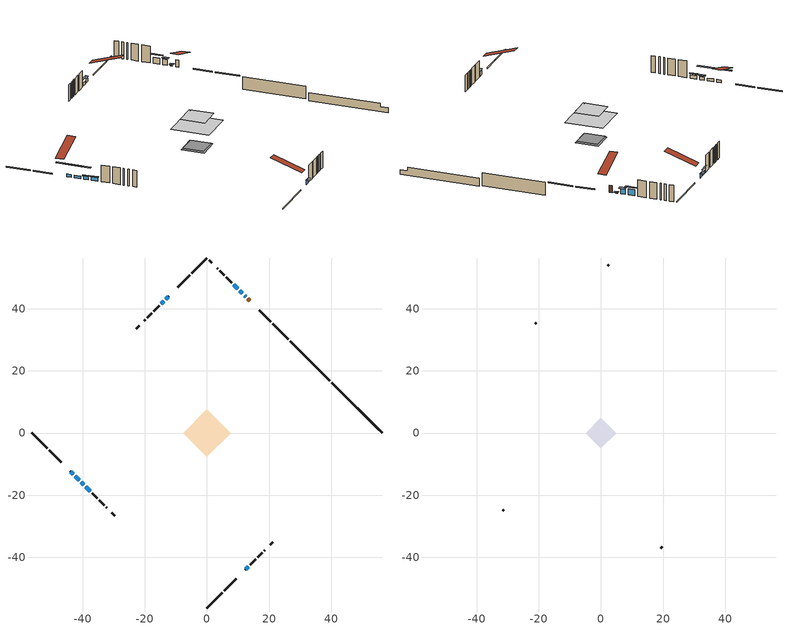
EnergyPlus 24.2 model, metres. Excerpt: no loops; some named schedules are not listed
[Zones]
conditioned space
 floor adiabatic (AdiabaticFloorConstruction): -7.7,0 0,7.7 7.7,0 0,-7.7 z4.45
 floor foundation (Slab1 construction): -4.71,0 0,4.71 4.71,0 0,-4.71 z-2.02
 floor foundation (Slab1 construction 1): -4.19,0 0,4.19 4.19,0 0,-4.19 z-1.69
 wall outside (RimJoist1 construction): 0,-56.36 4.91,-51.44 / -56.36,0 -51.44,-4.91 / 0,56.36 -4.91,51.44 / 26.16,30.19 21.25,35.11 z2.01:2.31
 wall outside (RimJoist2 construction): 5.57,-50.79 9.41,-46.95 / -50.79,-5.57 -46.95,-9.41 / -5.57,50.79 -9.41,46.95 / 20.59,35.77 16.76,39.6 z2.01:2.31
 wall outside (AdiabaticWallConstruction 1): 13.76,42.59 13.16,43.2 z2.01:4.04
 wall outside (AdiabaticWallConstruction): 12.5,43.86 12.08,44.27 z2.01:2.19; -43.96,-12.4 -43.1,-13.26 / -42.44,-13.92 -41.16,-15.19 z2.01:2.77; 11.43,44.93 10.57,45.79 z2.01:3.71; 9.91,46.45 8.62,47.74 z2.01:3.82; 12.4,-43.96 13.26,-43.1 z2.01:3.23; -12.4,43.96 -13.26,43.1 / -38.97,-17.39 -37.68,-18.68 z2.01:3.03; -40.51,-15.85 -39.63,-16.73 / -13.92,42.44 -14.78,41.58 z2.01:2.93
 wall outside (Wall1 construction): 13.92,-42.44 15.64,-40.71 / -37.02,-19.34 -35.3,-21.06 / -15.44,40.92 -17.16,39.2 / 7.96,48.4 6.24,50.12 z2.01:6.89
 wall outside (Wall2 construction): 16.3,-40.06 17.79,-38.57 / -34.64,-21.72 -33.15,-23.21 / -17.82,38.54 -19.31,37.05 / 5.58,50.78 4.09,52.27 z2.01:6.89
 wall outside (Wall3 construction): 18.45,-37.91 18.66,-37.7 / -32.49,-23.87 -32.28,-24.08 / -19.97,36.39 -20.18,36.18 / 3.43,52.92 3.22,53.13 z2.01:6.89
 wall outside (Wall6 construction): 20.34,-36.02 21.22,-35.14 / -30.6,-25.76 -29.72,-26.64 / -21.86,34.5 -22.74,33.62 / 1.54,54.82 0.66,55.7 z2.01:6.89
 wall foundation (FoundationWall1 construction): 40.24,16.12,-2.02 40.24,16.12,0.33 54.74,1.61,0.33 54.74,1.61,-0.68 56.36,0,-0.68 56.36,0,-2.02
 wall foundation (FoundationWall2 construction): 39.58,16.78 26.82,29.54 z-1.69:2.01
 window (WindowConstruction 7): 12.5,43.86 12.09,44.27 z2.01:2.19
 window (WindowConstruction 8): -43.96,-12.4 -43.1,-13.26 z2.01:2.77
 window (WindowConstruction 9): -42.44,-13.92 -41.16,-15.19 z2.01:2.77
 window (WindowConstruction): 11.43,44.93 10.57,45.79 z2.01:3.71
 window (WindowConstruction 1): 9.91,46.45 8.62,47.74 z2.01:3.81
 window (WindowConstruction 2): 12.4,-43.96 13.26,-43.1 z2.01:3.23
 window (WindowConstruction 3): -12.4,43.96 -13.26,43.1 z2.01:3.02
 window (WindowConstruction 4): -40.51,-15.85 -39.63,-16.73 z2.01:2.92
 window (WindowConstruction 5): -38.97,-17.39 -37.68,-18.68 z2.01:3.02
 window (WindowConstruction 6): -13.92,42.44 -14.78,41.58 z2.01:2.92
 door (Door): 13.76,42.59 13.16,43.2 z2.01:4.04
 ceiling adiabatic (AdiabaticFloorConstruction): 0,-7.7 7.7,0 0,7.7 -7.7,0 z4.45
attic - vented
 floor to conditioned space (Floor1 construction Reversed): -4.96,0 0,4.96 4.96,0 0,-4.96 z6.89
 floor to conditioned space (Floor2 construction Reversed): -4.26,0 0,4.26 4.26,0 0,-4.26 z6.89
 wall outside (Wall4 construction): 19.31,-37.04 19.68,-36.67 / -31.62,-24.73 -31.26,-25.1 / -20.83,35.52 -21.2,35.16 / 2.57,53.79 2.2,54.16 z2.01:6.89
 roof outside (Roof1 construction): 11.74,-44.62,6.89 5.37,-38.24,9.89 3.69,-39.92,9.89 10.06,-46.3,6.89; -44.62,-11.74,6.89 -38.24,-5.37,9.89 -39.92,-3.69,9.89 -46.3,-10.06,6.89; -11.74,44.62,6.89 -5.37,38.24,9.89 -3.69,39.92,9.89 -10.06,46.3,6.89; 14.42,41.94,6.89 8.05,35.56,9.89 9.73,33.88,9.89 16.1,40.26,6.89
shading: 11.88,44.48 12.71,43.65 13.25,44.18 12.41,45.02 z2.49; -40.94,-15.42 -46.12,-10.24 -46.55,-10.67 -41.37,-15.85 z5.82; -39.01,-17.35 -44.6,-11.76 -45.03,-12.19 -39.44,-17.78 z5.82; 10.36,46 11.64,44.72 12.29,45.36 11,46.64 z4.01; 8.08,48.28 10.45,45.91 10.88,46.34 8.51,48.71 z4.57; 13.47,-42.88 12.19,-44.17 12.72,-44.71 14.01,-43.42 z3.53; -13.47,42.88 -12.19,44.17 -12.72,44.71 -14.01,43.42 z3.32; -39.42,-16.94 -40.72,-15.64 -41.15,-16.07 -39.85,-17.37 z3.22; -37.47,-18.89 -39.18,-17.18 -39.61,-17.61 -37.9,-19.32 z3.32; -15.54,40.82 -13.16,43.2 -13.37,43.41 -15.75,41.03 z3.99
[Building]
Building 1: Terrain=Suburbs
[Site:Location]
Edmonton Intl AP_AB: Latitude {deg}=53.31; Longitude {deg}=-113.58; Time Zone {hr}=-7; Elevation {m}=723; Keep Site Location Information=Yes
[Site:GroundTemperature:Shallow]
-1.56185, -3.61833, -3.78302, -2.80711, 1.11059, 5.01004, 8.39065, 10.5322, 10.7141, 8.97234, 5.67794, 1.89811
[Site:WaterMainsTemperature]
Calculation Method=Schedule; Temperature Schedule=mains temperature schedule
[Material] Roughness=Rough; Thermal Absorptance=0.9
Name | Thickness {m} | Conductivity {W/m-K} | Density {kg/m3} | Specific Heat {J/kg-K} | Solar Absorptance | Visible Absorptance
asphalt or fiberglass shingles | 0.00635 | 0.162714 | 1121.4 | 1465.45 | 0.4 | 0.4
ceiling loosefill ins | 0.338667 | 0.0480833 | 16.02 | 1046.75 | 0.7 | 0.7
ceiling stud and cavity | 0.1397 | 0.0892432 | 65.682 | 1177.47 | 0.7 | 0.7
ceiling stud and cavity 1 | 0.1397 | 0.0875686 | 65.682 | 1177.47 | 0.7 | 0.7
concrete 4.0 in. | 0.1016 | 1.803125 | 2242.8 | 837.4 | 0.7 | 0.7
concrete 8.0 in. | 0.2032 | 1.803125 | 2242.8 | 837.4 | 0.7 | 0.7
door material | 0.04445 | 0.053851 | 512.64 | 1214.23 | 0.7 | 0.7
exterior vertical ins | 0.0230741 | 0.029427 | 32.04 | 1214.23 | 0.7 | 0.7
exterior vertical ins 1 | 0.00136371 | 0.029427 | 32.04 | 1214.23 | 0.7 | 0.7
floor covering | 0.0127 | 0.0433444 | 54.468 | 1339.84 | 0.6 | 0.6
floor rigid ins; wall rigid ins 1 | 0.512978 | 0.029427 | 32.04 | 1214.23 | 0.7 | 0.7
floor stud and cavity | 0.1397 | 1.75129 | 37.0049 | 1207.88 | 0.7 | 0.7
furniture material conditioned space 1 | 0.1524 | 0.115458 | 640.8 | 1214.23 | 0.6 | 0.6
gypsum board | 0.0127 | 0.160291 | 801 | 837.4 | 0.6 | 0.6
gypsum board 1 | 0.0127 | 0.160291 | 801 | 837.4 | 0.7 | 0.7
osb sheathing 0.5 in. | 0.0127 | 0.115458 | 512.64 | 1214.23 | 0.7 | 0.7
osb sheathing 0.75 in. | 0.01905 | 0.115458 | 512.64 | 1214.23 | 0.7 | 0.7
osb sheathing 2.0 in. | 0.0508 | 0.115458 | 512.64 | 1214.23 | 0.7 | 0.7
rim joist rigid ins; wall rigid ins | 0.051816 | 0.029427 | 32.04 | 1214.23 | 0.7 | 0.7
rim joist stud and cavity | 0.0508 | 0.0482781 | 125.044 | 1163.47 | 0.6 | 0.6
wall stud and cavity | 0.1397 | 0.318638 | 139.0536 | 1170.24 | 0.7 | 0.7
wall stud and cavity 1 | 0.1397 | 0.284374 | 139.0536 | 1170.24 | 0.7 | 0.7
wall stud and cavity 2 | 0.1397 | 0.387032 | 139.0536 | 1170.24 | 0.7 | 0.7
wall stud and cavity 3 | 0.0889 | 6.1454 | 50.32683 | 1063.81 | 0.6 | 0.6
wall stud and cavity 4 | 0.1397 | 0.33504 | 139.0536 | 1170.24 | 0.7 | 0.7
wall stud and cavity 5 | 0.0889 | 0.380278 | 52.3479 | 1209.89 | 0.7 | 0.7
wall stud and cavity 6 | 0.0889 | 0.391764 | 83.0341 | 1211.67 | 0.7 | 0.7
wood siding | 0.0254 | 0.102417 | 544.68 | 1172.36 | 0.4 | 0.4
wood siding 1 | 0.00254 | 0.102417 | 544.68 | 1172.36 | 0.4 | 0.4
wood siding 2; wood siding 3; wood siding 4 | 0.0254 | 0.102417 | 544.68 | 1172.36 | 0.7 | 0.7
[WindowMaterial:SimpleGlazingSystem]
Name | U-Factor {W/m2-K} | Solar Heat Gain Coefficient
WindowMaterial | 2.76916 | 0.63
WindowMaterial 1 | 2.79017 | 0.7
WindowMaterial 2 | 2.77995 | 0.67
WindowMaterial 3 | 2.77711 | 0.66
WindowMaterial 4 | 2.77541 | 0.65
WindowMaterial 5 | 2.78222 | 0.67
WindowMaterial 6 | 2.77484 | 0.65
WindowMaterial 7 | 2.648787 | 0.37
WindowMaterial 8 | 2.770864 | 0.64
WindowMaterial 9 | 2.77597 | 0.65
[Construction]
AdiabaticFloorConstruction: floor stud and cavity, floor rigid ins, osb sheathing 0.75 in., floor covering
AdiabaticWallConstruction: wood siding 3, wall rigid ins 1, wall stud and cavity 5, gypsum board
AdiabaticWallConstruction 1: wood siding 4, wall rigid ins 1, wall stud and cavity 5, gypsum board
Door: door material
Floor1 construction Reversed: gypsum board, ceiling stud and cavity, ceiling loosefill ins
Floor2 construction Reversed: gypsum board, ceiling stud and cavity 1, ceiling loosefill ins
FoundationWall1 construction; FoundationWall2 construction: concrete 8.0 in., gypsum board 1
furniture construction conditioned space 1: furniture material conditioned space 1
PartitionWallConstruction: gypsum board, wall stud and cavity 6, gypsum board
RimJoist1 construction; RimJoist2 construction: wood siding 2, rim joist rigid ins, osb sheathing 2.0 in., rim joist stud and cavity
Roof1 construction: asphalt or fiberglass shingles
Slab1 construction; Slab1 construction 1: concrete 4.0 in.
Wall1 construction: wood siding, wall rigid ins, osb sheathing 0.5 in., wall stud and cavity, gypsum board
Wall2 construction: wood siding, wall rigid ins, osb sheathing 0.5 in., wall stud and cavity 1, gypsum board
Wall3 construction: wood siding, wall rigid ins, osb sheathing 0.5 in., wall stud and cavity 2, gypsum board
Wall4 construction: wood siding 1, wall stud and cavity 3
Wall6 construction: wood siding, wall rigid ins, osb sheathing 0.5 in., wall stud and cavity 4, gypsum board
WindowConstruction: WindowMaterial
WindowConstruction 1: WindowMaterial 1
WindowConstruction 2: WindowMaterial 2
WindowConstruction 3: WindowMaterial 3
WindowConstruction 4: WindowMaterial 4
WindowConstruction 5: WindowMaterial 5
WindowConstruction 6: WindowMaterial 6
WindowConstruction 7: WindowMaterial 7
WindowConstruction 8: WindowMaterial 8
WindowConstruction 9: WindowMaterial 9
[Zone] Multiplier=1; Part of Total Floor Area=Yes
Name | Volume {m3}
attic - vented | 41.7992
conditioned space | 476.1
[Space]
Name | Zone | Volume {m3}
attic - vented 1 | attic - vented | 41.7992
conditioned space 1 | conditioned space | 476.1
[ZoneInfiltration:EffectiveLeakageArea]
infil attic - vented 1: Zone or Space=attic - vented 1; Schedule=Always On Discrete; Effective Air Leakage Area {cm2}=2980.17; Stack Coefficient=0.000548103; Wind Coefficient=1.5818e-05
[ZoneMixing]
whole house fan mix: Zone or Space=attic - vented; Schedule=Always On Continuous; Design Flow Rate Calculation Method=Flow/Zone; Design Flow Rate {m3/s}=0; Source Zone or Space=conditioned space
[SurfaceProperty:ExposedFoundationPerimeter] Exposed Perimeter Calculation Method=TotalExposedPerimeter
Name | Total Exposed Perimeter {m}
Slab1 | 22.799
Slab1 1 | 18.044
[InternalMass] Zone or ZoneList=conditioned space; Space or SpaceList=conditioned space 1
Name | Construction | Surface Area {m2}
furniture mass conditioned space 1 | furniture construction conditioned space 1 | 79.24
partition wall mass | PartitionWallConstruction | 198.1
[Lights]
interior lighting: Zone or ZoneList or Space or SpaceList=conditioned space 1; Schedule=interior lighting schedule; Design Level Calculation Method=LightingLevel; Lighting Level {W}=343.2; Return Air Fraction=0; Fraction Radiant=0.6; Fraction Visible=0.2; Fraction Replaceable=1
[People]
occupants: Zone or ZoneList or Space or SpaceList=conditioned space 1; Number of People Schedule=occupants schedule; Number of People Calculation Method=People; Number of People=3; Fraction Radiant=0.314171; Sensible Heat Fraction=0.56303; Activity Level Schedule=occupants activity schedule; Carbon Dioxide Generation Rate {m3/s-W}=0; Enable ASHRAE 55 Comfort Warnings=No; Mean Radiant Temperature Calculation Type=EnclosureAveraged
[ElectricEquipment] Zone or ZoneList or Space or SpaceList=conditioned space 1; Design Level Calculation Method=EquipmentLevel
Name | Schedule | Design Level {W} | Fraction Latent | Fraction Radiant | Fraction Lost
clothes dryer | clothes dryer schedule | 140.772 | 0.015 | 0.081 | 0.85
clothes washer | clothes washer schedule | 32.1985 | 0.03 | 0.162 | 0.7
cooking range | cooking range schedule | 215.147 | 0.08 | 0.432 | 0.2
dishwasher | dishwasher schedule | 66.8632 | 0.3 | 0.18 | 0.4
fridge | fridge schedule | 72.9452 | 0 | 0.6 | 0
mech vent house fan | mech vent house fan schedule | 0 | 0 | 0 | 1
mech vent house fan cfis | mech vent house fan cfis schedule | 0 | 0 | 0 | 0
misc plug loads | misc plug loads schedule | 494.7 | 0.045 | 0.513 | 0.1
whole house fan | Always On Discrete | 0 | 0 | 0 | 1
[OtherEquipment] Zone or ZoneList or Space or SpaceList=conditioned space 1; Design Level Calculation Method=EquipmentLevel
Name | Fuel Type | Schedule | Design Level {W} | Fraction Latent | Fraction Radiant | Fraction Lost
clothes dryer 1 | Electricity | clothes dryer schedule | 0 | 0.015 | 0.081 | 0.85
cooking range 1 | Electricity | cooking range schedule | 0 | 0.08 | 0.432 | 0.2
general water use latent | None | general water use schedule | 62.594 | 1 | 0 | 0
general water use sensible | None | general water use schedule | -61.6891 | 0 | 0.6 | 0
mech vent house fan latent load | None | Always On Discrete | 0 | 1 | 0 | 0
mech vent house fan sensible load | None | Always On Discrete | 0 | 0 | 0 | 0
water heater energy adjustment1 | NaturalGas | Always On Discrete | 0.01 | 0 | 0 | 1
[ZoneInfiltration:DesignFlowRate] Zone or ZoneList or Space or SpaceList=conditioned space 1; Schedule=Always On Discrete; Design Flow Rate Calculation Method=Flow/Zone; Design Flow Rate {m3/s}=0
infil flow; natural vent flow; whole house fan flow
[Foundation:Kiva] Initial Indoor Air Temperature {C}=18; Wall Depth Below Slab {m}=0.2032; Custom Block X Position 1 {m}=0.2159; Custom Block Z Position 1 {m}=0
Name | Wall Height Above Grade {m} | Custom Block Material Name 1 | Custom Block Depth 1 {m}
Foundation Kiva 1 | 0.330007 | exterior vertical ins | 2.350008
Foundation Kiva 2 | 2.01 | exterior vertical ins 1 | 3.7
[Foundation:Kiva:Settings]
Soil Conductivity {W/m-K}=0.849921; Soil Density {kg/m3}=1842.3; Soil Specific Heat {J/kg-K}=418.7; Ground Solar Absorptivity=0.9; Ground Thermal Absorptivity=0.9; Ground Surface Roughness {m}=0.03; Far-Field Width {m}=40; Deep-Ground Boundary Condition=ZeroFlux; Deep-Ground Depth {m}=40; Minimum Cell Dimension {m}=0.2; Maximum Cell Growth Coefficient=3; Simulation Timestep=Timestep
[Exterior:Lights]
exterior lighting: Schedule=exterior lighting schedule; Design Level {W}=75.6
[Schedule:Constant]
Name | Hourly Value
Always On Continuous; mech vent house fan schedule; mech vent house fan cfis schedule; Always On Discrete | 1
occupants activity schedule | 117.228
fridge schedule | 0
[Schedule:Week:Daily]
interior lighting schedule Week Rule - Jan1-Jan27: interior lighting schedule day, interior lighting schedule day, interior lighting schedule day, interior lighting schedule day, interior lighting schedule day, interior lighting schedule day, interior lighting schedule day, interior lighting schedule default day, interior lighting schedule default day, interior lighting schedule default day, interior lighting schedule default day, interior lighting schedule default day
interior lighting schedule Week Rule - Jan28-Feb3: interior lighting schedule day, interior lighting schedule day, interior lighting schedule day, interior lighting schedule day, interior lighting schedule day 1, interior lighting schedule day 1, interior lighting schedule day 1, interior lighting schedule default day, interior lighting schedule default day, interior lighting schedule default day, interior lighting schedule default day, interior lighting schedule default day
interior lighting schedule Week Rule - Feb4-Feb24: interior lighting schedule day 1, interior lighting schedule day 1, interior lighting schedule day 1, interior lighting schedule day 1, interior lighting schedule day 1, interior lighting schedule day 1, interior lighting schedule day 1, interior lighting schedule default day, interior lighting schedule default day, interior lighting schedule default day, interior lighting schedule default day, interior lighting schedule default day
interior lighting schedule Week Rule - Feb25-Mar3: interior lighting schedule day 1, interior lighting schedule day 1, interior lighting schedule day 1, interior lighting schedule day 1, interior lighting schedule day 2, interior lighting schedule day 2, interior lighting schedule day 2, interior lighting schedule default day, interior lighting schedule default day, interior lighting schedule default day, interior lighting schedule default day, interior lighting schedule default day
interior lighting schedule Week Rule - Mar4-Mar31: interior lighting schedule day 2, interior lighting schedule day 2, interior lighting schedule day 2, interior lighting schedule day 2, interior lighting schedule day 2, interior lighting schedule day 2, interior lighting schedule day 2, interior lighting schedule default day, interior lighting schedule default day, interior lighting schedule default day, interior lighting schedule default day, interior lighting schedule default day
interior lighting schedule Week Rule - Apr1-Apr28: interior lighting schedule day 3, interior lighting schedule day 3, interior lighting schedule day 3, interior lighting schedule day 3, interior lighting schedule day 3, interior lighting schedule day 3, interior lighting schedule day 3, interior lighting schedule default day, interior lighting schedule default day, interior lighting schedule default day, interior lighting schedule default day, interior lighting schedule default day
interior lighting schedule Week Rule - Apr29-May5: interior lighting schedule day 3, interior lighting schedule day 3, interior lighting schedule day 4, interior lighting schedule day 4, interior lighting schedule day 4, interior lighting schedule day 4, interior lighting schedule day 4, interior lighting schedule default day, interior lighting schedule default day, interior lighting schedule default day, interior lighting schedule default day, interior lighting schedule default day
interior lighting schedule Week Rule - May6-May26: interior lighting schedule day 4, interior lighting schedule day 4, interior lighting schedule day 4, interior lighting schedule day 4, interior lighting schedule day 4, interior lighting schedule day 4, interior lighting schedule day 4, interior lighting schedule default day, interior lighting schedule default day, interior lighting schedule default day, interior lighting schedule default day, interior lighting schedule default day
interior lighting schedule Week Rule - May27-Jun2: interior lighting schedule day 4, interior lighting schedule day 4, interior lighting schedule day 4, interior lighting schedule day 4, interior lighting schedule day 4, interior lighting schedule day 5, interior lighting schedule day 5, interior lighting schedule default day, interior lighting schedule default day, interior lighting schedule default day, interior lighting schedule default day, interior lighting schedule default day
interior lighting schedule Week Rule - Jun3-Jun30: interior lighting schedule day 5, interior lighting schedule day 5, interior lighting schedule day 5, interior lighting schedule day 5, interior lighting schedule day 5, interior lighting schedule day 5, interior lighting schedule day 5, interior lighting schedule default day, interior lighting schedule default day, interior lighting schedule default day, interior lighting schedule default day, interior lighting schedule default day
interior lighting schedule Week Rule - Jul1-Jul28: interior lighting schedule day 6, interior lighting schedule day 6, interior lighting schedule day 6, interior lighting schedule day 6, interior lighting schedule day 6, interior lighting schedule day 6, interior lighting schedule day 6, interior lighting schedule default day, interior lighting schedule default day, interior lighting schedule default day, interior lighting schedule default day, interior lighting schedule default day
interior lighting schedule Week Rule - Jul29-Aug4: interior lighting schedule day 6, interior lighting schedule day 6, interior lighting schedule day 6, interior lighting schedule day 7, interior lighting schedule day 7, interior lighting schedule day 7, interior lighting schedule day 7, interior lighting schedule default day, interior lighting schedule default day, interior lighting schedule default day, interior lighting schedule default day, interior lighting schedule default day
interior lighting schedule Week Rule - Aug5-Aug25: interior lighting schedule day 7, interior lighting schedule day 7, interior lighting schedule day 7, interior lighting schedule day 7, interior lighting schedule day 7, interior lighting schedule day 7, interior lighting schedule day 7, interior lighting schedule default day, interior lighting schedule default day, interior lighting schedule default day, interior lighting schedule default day, interior lighting schedule default day
interior lighting schedule Week Rule - Aug26-Sep1: interior lighting schedule day 7, interior lighting schedule day 7, interior lighting schedule day 7, interior lighting schedule day 7, interior lighting schedule day 7, interior lighting schedule day 7, interior lighting schedule day 8, interior lighting schedule default day, interior lighting schedule default day, interior lighting schedule default day, interior lighting schedule default day, interior lighting schedule default day
interior lighting schedule Week Rule - Sep2-Sep29: interior lighting schedule day 8, interior lighting schedule day 8, interior lighting schedule day 8, interior lighting schedule day 8, interior lighting schedule day 8, interior lighting schedule day 8, interior lighting schedule day 8, interior lighting schedule default day, interior lighting schedule default day, interior lighting schedule default day, interior lighting schedule default day, interior lighting schedule default day
interior lighting schedule Week Rule - Sep30-Oct6: interior lighting schedule day 8, interior lighting schedule day 9, interior lighting schedule day 9, interior lighting schedule day 9, interior lighting schedule day 9, interior lighting schedule day 9, interior lighting schedule day 9, interior lighting schedule default day, interior lighting schedule default day, interior lighting schedule default day, interior lighting schedule default day, interior lighting schedule default day
interior lighting schedule Week Rule - Oct7-Oct27: interior lighting schedule day 9, interior lighting schedule day 9, interior lighting schedule day 9, interior lighting schedule day 9, interior lighting schedule day 9, interior lighting schedule day 9, interior lighting schedule day 9, interior lighting schedule default day, interior lighting schedule default day, interior lighting schedule default day, interior lighting schedule default day, interior lighting schedule default day
interior lighting schedule Week Rule - Oct28-Nov3: interior lighting schedule day 9, interior lighting schedule day 9, interior lighting schedule day 9, interior lighting schedule day 9, interior lighting schedule day 10, interior lighting schedule day 10, interior lighting schedule day 10, interior lighting schedule default day, interior lighting schedule default day, interior lighting schedule default day, interior lighting schedule default day, interior lighting schedule default day
interior lighting schedule Week Rule - Nov4-Nov24: interior lighting schedule day 10, interior lighting schedule day 10, interior lighting schedule day 10, interior lighting schedule day 10, interior lighting schedule day 10, interior lighting schedule day 10, interior lighting schedule day 10, interior lighting schedule default day, interior lighting schedule default day, interior lighting schedule default day, interior lighting schedule default day, interior lighting schedule default day
interior lighting schedule Week Rule - Nov25-Dec1: interior lighting schedule day 10, interior lighting schedule day 10, interior lighting schedule day 10, interior lighting schedule day 10, interior lighting schedule day 10, interior lighting schedule day 10, interior lighting schedule day 11, interior lighting schedule default day, interior lighting schedule default day, interior lighting schedule default day, interior lighting schedule default day, interior lighting schedule default day
interior lighting schedule Week Rule - Dec2-Dec31: interior lighting schedule day 11, interior lighting schedule day 11, interior lighting schedule day 11, interior lighting schedule day 11, interior lighting schedule day 11, interior lighting schedule day 11, interior lighting schedule day 11, interior lighting schedule default day, interior lighting schedule default day, interior lighting schedule default day, interior lighting schedule default day, interior lighting schedule default day
occupants schedule Week Rule - Jan1-Dec31: occupants schedule day, occupants schedule day, occupants schedule day, occupants schedule day, occupants schedule day, occupants schedule day, occupants schedule day, occupants schedule default day, occupants schedule default day, occupants schedule default day, occupants schedule default day, occupants schedule default day
clothes dryer schedule Week Rule - Jan1-Dec31: clothes dryer schedule day, clothes dryer schedule day, clothes dryer schedule day, clothes dryer schedule day, clothes dryer schedule day, clothes dryer schedule day, clothes dryer schedule day, clothes dryer schedule default day, clothes dryer schedule default day, clothes dryer schedule default day, clothes dryer schedule default day, clothes dryer schedule default day
clothes washer schedule Week Rule - Jan1-Dec31: clothes washer schedule day, clothes washer schedule day, clothes washer schedule day, clothes washer schedule day, clothes washer schedule day, clothes washer schedule day, clothes washer schedule day, clothes washer schedule default day, clothes washer schedule default day, clothes washer schedule default day, clothes washer schedule default day, clothes washer schedule default day
cooking range schedule Week Rule - Jan1-Dec31: cooking range schedule day, cooking range schedule day, cooking range schedule day, cooking range schedule day, cooking range schedule day, cooking range schedule day, cooking range schedule day, cooking range schedule default day, cooking range schedule default day, cooking range schedule default day, cooking range schedule default day, cooking range schedule default day
dishwasher schedule Week Rule - Jan1-Dec31: dishwasher schedule day, dishwasher schedule day, dishwasher schedule day, dishwasher schedule day, dishwasher schedule day, dishwasher schedule day, dishwasher schedule day, dishwasher schedule default day, dishwasher schedule default day, dishwasher schedule default day, dishwasher schedule default day, dishwasher schedule default day
misc plug loads schedule Week Rule - Jan1-Dec31: misc plug loads schedule day, misc plug loads schedule day, misc plug loads schedule day, misc plug loads schedule day, misc plug loads schedule day, misc plug loads schedule day, misc plug loads schedule day, misc plug loads schedule default day, misc plug loads schedule default day, misc plug loads schedule default day, misc plug loads schedule default day, misc plug loads schedule default day
general water use schedule Week Rule - Jan1-Dec31: general water use schedule day, general water use schedule day, general water use schedule day, general water use schedule day, general water use schedule day, general water use schedule day, general water use schedule day, general water use schedule default day, general water use schedule default day, general water use schedule default day, general water use schedule default day, general water use schedule default day
exterior lighting schedule Week Rule - Jan1-Jan27: exterior lighting schedule day, exterior lighting schedule day, exterior lighting schedule day, exterior lighting schedule day, exterior lighting schedule day, exterior lighting schedule day, exterior lighting schedule day, exterior lighting schedule default day, exterior lighting schedule default day, exterior lighting schedule default day, exterior lighting schedule default day, exterior lighting schedule default day
exterior lighting schedule Week Rule - Jan28-Feb3: exterior lighting schedule day, exterior lighting schedule day, exterior lighting schedule day, exterior lighting schedule day, exterior lighting schedule day 1, exterior lighting schedule day 1, exterior lighting schedule day 1, exterior lighting schedule default day, exterior lighting schedule default day, exterior lighting schedule default day, exterior lighting schedule default day, exterior lighting schedule default day
exterior lighting schedule Week Rule - Feb4-Feb24: exterior lighting schedule day 1, exterior lighting schedule day 1, exterior lighting schedule day 1, exterior lighting schedule day 1, exterior lighting schedule day 1, exterior lighting schedule day 1, exterior lighting schedule day 1, exterior lighting schedule default day, exterior lighting schedule default day, exterior lighting schedule default day, exterior lighting schedule default day, exterior lighting schedule default day
exterior lighting schedule Week Rule - Feb25-Mar3: exterior lighting schedule day 1, exterior lighting schedule day 1, exterior lighting schedule day 1, exterior lighting schedule day 1, exterior lighting schedule day 2, exterior lighting schedule day 2, exterior lighting schedule day 2, exterior lighting schedule default day, exterior lighting schedule default day, exterior lighting schedule default day, exterior lighting schedule default day, exterior lighting schedule default day
exterior lighting schedule Week Rule - Mar4-Mar31: exterior lighting schedule day 2, exterior lighting schedule day 2, exterior lighting schedule day 2, exterior lighting schedule day 2, exterior lighting schedule day 2, exterior lighting schedule day 2, exterior lighting schedule day 2, exterior lighting schedule default day, exterior lighting schedule default day, exterior lighting schedule default day, exterior lighting schedule default day, exterior lighting schedule default day
exterior lighting schedule Week Rule - Apr1-Apr28: exterior lighting schedule day 3, exterior lighting schedule day 3, exterior lighting schedule day 3, exterior lighting schedule day 3, exterior lighting schedule day 3, exterior lighting schedule day 3, exterior lighting schedule day 3, exterior lighting schedule default day, exterior lighting schedule default day, exterior lighting schedule default day, exterior lighting schedule default day, exterior lighting schedule default day
exterior lighting schedule Week Rule - Apr29-May5: exterior lighting schedule day 3, exterior lighting schedule day 3, exterior lighting schedule day 4, exterior lighting schedule day 4, exterior lighting schedule day 4, exterior lighting schedule day 4, exterior lighting schedule day 4, exterior lighting schedule default day, exterior lighting schedule default day, exterior lighting schedule default day, exterior lighting schedule default day, exterior lighting schedule default day
exterior lighting schedule Week Rule - May6-May26: exterior lighting schedule day 4, exterior lighting schedule day 4, exterior lighting schedule day 4, exterior lighting schedule day 4, exterior lighting schedule day 4, exterior lighting schedule day 4, exterior lighting schedule day 4, exterior lighting schedule default day, exterior lighting schedule default day, exterior lighting schedule default day, exterior lighting schedule default day, exterior lighting schedule default day
exterior lighting schedule Week Rule - May27-Jun2: exterior lighting schedule day 4, exterior lighting schedule day 4, exterior lighting schedule day 4, exterior lighting schedule day 4, exterior lighting schedule day 4, exterior lighting schedule day 5, exterior lighting schedule day 5, exterior lighting schedule default day, exterior lighting schedule default day, exterior lighting schedule default day, exterior lighting schedule default day, exterior lighting schedule default day
exterior lighting schedule Week Rule - Jun3-Jun30: exterior lighting schedule day 5, exterior lighting schedule day 5, exterior lighting schedule day 5, exterior lighting schedule day 5, exterior lighting schedule day 5, exterior lighting schedule day 5, exterior lighting schedule day 5, exterior lighting schedule default day, exterior lighting schedule default day, exterior lighting schedule default day, exterior lighting schedule default day, exterior lighting schedule default day
exterior lighting schedule Week Rule - Jul1-Jul28: exterior lighting schedule day 6, exterior lighting schedule day 6, exterior lighting schedule day 6, exterior lighting schedule day 6, exterior lighting schedule day 6, exterior lighting schedule day 6, exterior lighting schedule day 6, exterior lighting schedule default day, exterior lighting schedule default day, exterior lighting schedule default day, exterior lighting schedule default day, exterior lighting schedule default day
exterior lighting schedule Week Rule - Jul29-Aug4: exterior lighting schedule day 6, exterior lighting schedule day 6, exterior lighting schedule day 6, exterior lighting schedule day 7, exterior lighting schedule day 7, exterior lighting schedule day 7, exterior lighting schedule day 7, exterior lighting schedule default day, exterior lighting schedule default day, exterior lighting schedule default day, exterior lighting schedule default day, exterior lighting schedule default day
exterior lighting schedule Week Rule - Aug5-Aug25: exterior lighting schedule day 7, exterior lighting schedule day 7, exterior lighting schedule day 7, exterior lighting schedule day 7, exterior lighting schedule day 7, exterior lighting schedule day 7, exterior lighting schedule day 7, exterior lighting schedule default day, exterior lighting schedule default day, exterior lighting schedule default day, exterior lighting schedule default day, exterior lighting schedule default day
exterior lighting schedule Week Rule - Aug26-Sep1: exterior lighting schedule day 7, exterior lighting schedule day 7, exterior lighting schedule day 7, exterior lighting schedule day 7, exterior lighting schedule day 7, exterior lighting schedule day 7, exterior lighting schedule day 8, exterior lighting schedule default day, exterior lighting schedule default day, exterior lighting schedule default day, exterior lighting schedule default day, exterior lighting schedule default day
exterior lighting schedule Week Rule - Sep2-Sep29: exterior lighting schedule day 8, exterior lighting schedule day 8, exterior lighting schedule day 8, exterior lighting schedule day 8, exterior lighting schedule day 8, exterior lighting schedule day 8, exterior lighting schedule day 8, exterior lighting schedule default day, exterior lighting schedule default day, exterior lighting schedule default day, exterior lighting schedule default day, exterior lighting schedule default day
exterior lighting schedule Week Rule - Sep30-Oct6: exterior lighting schedule day 8, exterior lighting schedule day 9, exterior lighting schedule day 9, exterior lighting schedule day 9, exterior lighting schedule day 9, exterior lighting schedule day 9, exterior lighting schedule day 9, exterior lighting schedule default day, exterior lighting schedule default day, exterior lighting schedule default day, exterior lighting schedule default day, exterior lighting schedule default day
exterior lighting schedule Week Rule - Oct7-Oct27: exterior lighting schedule day 9, exterior lighting schedule day 9, exterior lighting schedule day 9, exterior lighting schedule day 9, exterior lighting schedule day 9, exterior lighting schedule day 9, exterior lighting schedule day 9, exterior lighting schedule default day, exterior lighting schedule default day, exterior lighting schedule default day, exterior lighting schedule default day, exterior lighting schedule default day
exterior lighting schedule Week Rule - Oct28-Nov3: exterior lighting schedule day 9, exterior lighting schedule day 9, exterior lighting schedule day 9, exterior lighting schedule day 9, exterior lighting schedule day 10, exterior lighting schedule day 10, exterior lighting schedule day 10, exterior lighting schedule default day, exterior lighting schedule default day, exterior lighting schedule default day, exterior lighting schedule default day, exterior lighting schedule default day
[Schedule:Year]
interior lighting schedule: interior lighting schedule Week Rule - Jan1-Jan27, 1, 1, 1, 27, interior lighting schedule Week Rule - Jan28-Feb3, 1, 28, 2, 3, interior lighting schedule Week Rule - Feb4-Feb24, 2, 4, 2, 24, interior lighting schedule Week Rule - Feb25-Mar3, 2, 25, 3, 3, interior lighting schedule Week Rule - Mar4-Mar31, 3, 4, 3, 31, interior lighting schedule Week Rule - Apr1-Apr28, 4, 1, 4, 28, interior lighting schedule Week Rule - Apr29-May5, 4, 29, 5, 5, interior lighting schedule Week Rule - May6-May26, 5, 6, 5, 26, interior lighting schedule Week Rule - May27-Jun2, 5, 27, 6, 2, interior lighting schedule Week Rule - Jun3-Jun30, 6, 3, 6, 30, interior lighting schedule Week Rule - Jul1-Jul28, 7, 1, 7, 28, interior lighting schedule Week Rule - Jul29-Aug4, 7, 29, 8, 4, interior lighting schedule Week Rule - Aug5-Aug25, 8, 5, 8, 25, interior lighting schedule Week Rule - Aug26-Sep1, 8, 26, 9, 1, interior lighting schedule Week Rule - Sep2-Sep29, 9, 2, 9, 29, interior lighting schedule Week Rule - Sep30-Oct6, 9, 30, 10, 6, interior lighting schedule Week Rule - Oct7-Oct27, 10, 7, 10, 27, interior lighting schedule Week Rule - Oct28-Nov3, 10, 28, 11, 3, interior lighting schedule Week Rule - Nov4-Nov24, 11, 4, 11, 24, interior lighting schedule Week Rule - Nov25-Dec1, 11, 25, 12, 1, interior lighting schedule Week Rule - Dec2-Dec31, 12, 2, 12, 31
occupants schedule: occupants schedule Week Rule - Jan1-Dec31, 1, 1, 12, 31
clothes dryer schedule: clothes dryer schedule Week Rule - Jan1-Dec31, 1, 1, 12, 31
clothes washer schedule: clothes washer schedule Week Rule - Jan1-Dec31, 1, 1, 12, 31
cooking range schedule: cooking range schedule Week Rule - Jan1-Dec31, 1, 1, 12, 31
dishwasher schedule: dishwasher schedule Week Rule - Jan1-Dec31, 1, 1, 12, 31
misc plug loads schedule: misc plug loads schedule Week Rule - Jan1-Dec31, 1, 1, 12, 31
general water use schedule: general water use schedule Week Rule - Jan1-Dec31, 1, 1, 12, 31
exterior lighting schedule: exterior lighting schedule Week Rule - Jan1-Jan27, 1, 1, 1, 27, exterior lighting schedule Week Rule - Jan28-Feb3, 1, 28, 2, 3, exterior lighting schedule Week Rule - Feb4-Feb24, 2, 4, 2, 24, exterior lighting schedule Week Rule - Feb25-Mar3, 2, 25, 3, 3, exterior lighting schedule Week Rule - Mar4-Mar31, 3, 4, 3, 31, exterior lighting schedule Week Rule - Apr1-Apr28, 4, 1, 4, 28, exterior lighting schedule Week Rule - Apr29-May5, 4, 29, 5, 5, exterior lighting schedule Week Rule - May6-May26, 5, 6, 5, 26, exterior lighting schedule Week Rule - May27-Jun2, 5, 27, 6, 2, exterior lighting schedule Week Rule - Jun3-Jun30, 6, 3, 6, 30, exterior lighting schedule Week Rule - Jul1-Jul28, 7, 1, 7, 28, exterior lighting schedule Week Rule - Jul29-Aug4, 7, 29, 8, 4, exterior lighting schedule Week Rule - Aug5-Aug25, 8, 5, 8, 25, exterior lighting schedule Week Rule - Aug26-Sep1, 8, 26, 9, 1, exterior lighting schedule Week Rule - Sep2-Sep29, 9, 2, 9, 29, exterior lighting schedule Week Rule - Sep30-Oct6, 9, 30, 10, 6, exterior lighting schedule Week Rule - Oct7-Oct27, 10, 7, 10, 27, exterior lighting schedule Week Rule - Oct28-Nov3, 10, 28, 11, 3, exterior lighting schedule Week Rule - Nov4-Nov24, 11, 4, 11, 24, exterior lighting schedule Week Rule - Nov25-Dec1, 11, 25, 12, 1, exterior lighting schedule Week Rule - Dec2-Dec31, 12, 2, 12, 31
[Schedule:Compact]
mains temperature schedule: Through: 01/01, For: AllDays, Until: 24:00, 3.97167, Through: 01/02, For: AllDays, Until: 24:00, 3.90778, Through: 01/03, For: AllDays, Until: 24:00, 3.84556, Through: 01/04, For: AllDays, Until: 24:00, 3.78389, Through: 01/05, For: AllDays, Until: 24:00, 3.72278, Through: 01/06, For: AllDays, Until: 24:00, 3.66278, Through: 01/07, For: AllDays, Until: 24:00, 3.60389, Through: 01/08, For: AllDays, Until: 24:00, 3.54556, Through: 01/09, For: AllDays, Until: 24:00, 3.48833, Through: 01/10, For: AllDays, Until: 24:00, 3.43167, Through: 01/11, For: AllDays, Until: 24:00, 3.37611, Through: 01/12, For: AllDays, Until: 24:00, 3.32167, Through: 01/13, For: AllDays, Until: 24:00, 3.26833, Through: 01/14, For: AllDays, Until: 24:00, 3.21556, Through: 01/15, For: AllDays, Until: 24:00, 3.16444, Through: 01/16, For: AllDays, Until: 24:00, 3.11389, Through: 01/17, For: AllDays, Until: 24:00, 3.06444, Through: 01/18, For: AllDays, Until: 24:00, 3.01611, Through: 01/19, For: AllDays, Until: 24:00, 2.96889, Through: 01/20, For: AllDays, Until: 24:00, 2.92278, Through: 01/21, For: AllDays, Until: 24:00, 2.87722, Through: 01/22, For: AllDays, Until: 24:00, 2.83333, Through: 01/23, For: AllDays, Until: 24:00, 2.79056, Through: 01/24, For: AllDays, Until: 24:00, 2.74889, Through: 01/25, For: AllDays, Until: 24:00, 2.70833, Through: 01/26, For: AllDays, Until: 24:00, 2.66889, Through: 01/27, For: AllDays, Until: 24:00, 2.63056, Through: 01/28, For: AllDays, Until: 24:00, 2.59333, Through: 01/29, For: AllDays, Until: 24:00, 2.55778, Through: 01/30, For: AllDays, Until: 24:00, 2.52278, Through: 01/31, For: AllDays, Until: 24:00, 2.48944, Through: 02/01, For: AllDays, Until: 24:00, 2.45722, Through: 02/02, For: AllDays, Until: 24:00, 2.42611, Through: 02/03, For: AllDays, Until: 24:00, 2.39667, Through: 02/04, For: AllDays, Until: 24:00, 2.36833, Through: 02/05, For: AllDays, Until: 24:00, 2.34111, Through: 02/06, For: AllDays, Until: 24:00, 2.315, Through: 02/07, For: AllDays, Until: 24:00, 2.29056, Through: 02/08, For: AllDays, Until: 24:00, 2.26722, Through: 02/09, For: AllDays, Until: 24:00, 2.245, Through: 02/10, For: AllDays, Until: 24:00, 2.22444, Through: 02/11, For: AllDays, Until: 24:00, 2.20444, Through: 02/12, For: AllDays, Until: 24:00, 2.18667, Through: 02/13, For: AllDays, Until: 24:00, 2.17, Through: 02/14, For: AllDays, Until: 24:00, 2.15444, Through: 02/15, For: AllDays, Until: 24:00, 2.14, Through: 02/16, For: AllDays, Until: 24:00, 2.12722, Through: 02/17, For: AllDays, Until: 24:00, 2.11556, Through: 02/18, For: AllDays, Until: 24:00, 2.10556, Through: 02/19, For: AllDays, Until: 24:00, 2.09667, Through: 02/20, For: AllDays, Until: 24:00, 2.08889, Through: 02/21, For: AllDays, Until: 24:00, 2.08278, Through: 02/22, For: AllDays, Until: 24:00, 2.07833, Through: 02/23, For: AllDays, Until: 24:00, 2.07444, Through: 02/24, For: AllDays, Until: 24:00, 2.07278, Through: 02/25, For: AllDays, Until: 24:00, 2.07167, Through: 02/26, For: AllDays, Until: 24:00, 2.07222, Through: 02/27, For: AllDays, Until: 24:00, 2.07444, Through: 02/28, For: AllDays, Until: 24:00, 2.07778, Through: 03/01, For: AllDays, Until: 24:00, 2.08222, Through: 03/02, For: AllDays, Until: 24:00, 2.08833, Through: 03/03, For: AllDays, Until: 24:00, 2.09556, Through: 03/04, For: AllDays, Until: 24:00, 2.10444, Through: 03/05, For: AllDays, Until: 24:00, 2.11444, Through: 03/06, For: AllDays, Until: 24:00, 2.12556, Through: 03/07, For: AllDays, Until: 24:00, 2.13833, Through: 03/08, For: AllDays, Until: 24:00, 2.15278, Through: 03/09, For: AllDays, Until: 24:00, 2.16778, Through: 03/10, For: AllDays, Until: 24:00, 2.18444, Through: 03/11, For: AllDays, Until: 24:00, 2.20278, Through: 03/12, For: AllDays, Until: 24:00, 2.22167, Through: 03/13, For: AllDays, Until: 24:00, 2.24278, Through: 03/14, For: AllDays, Until: 24:00, 2.26444, Through: 03/15, For: AllDays, Until: 24:00, 2.28778, Through: 03/16, For: AllDays, Until: 24:00, 2.31222, Through: 03/17, For: AllDays, Until: 24:00, 2.33778, Through: 03/18, For: AllDays, Until: 24:00, 2.365, Through: 03/19, For: AllDays, Until: 24:00, 2.39333, Through: 03/20, For: AllDays, Until: 24:00, 2.42278, Through: 03/21, For: AllDays, Until: 24:00, 2.45389, Through: 03/22, For: AllDays, Until: 24:00, 2.48611, Through: 03/23, For: AllDays, Until: 24:00, 2.51889, Through: 03/24, For: AllDays, Until: 24:00, 2.55389, Through: 03/25, For: AllDays, Until: 24:00, 2.58944, Through: 03/26, For: AllDays, Until: 24:00, 2.62611, Through: 03/27, For: AllDays, Until: 24:00, 2.66444, Through: 03/28, For: AllDays, Until: 24:00, 2.70389, Through: 03/29, For: AllDays, Until: 24:00, 2.74389, Through: 03/30, For: AllDays, Until: 24:00, 2.78556, Through: 03/31, For: AllDays, Until: 24:00, 2.82833, Through: 04/01, For: AllDays, Until: 24:00, 2.87222, Through: 04/02, For: AllDays, Until: 24:00, 2.91722, Through: 04/03, For: AllDays, Until: 24:00, 2.96333, Through: 04/04, For: AllDays, Until: 24:00, 3.01056, Through: 04/05, For: AllDays, Until: 24:00, 3.05889, Through: 04/06, For: AllDays, Until: 24:00, 3.10833, Through: 04/07, For: AllDays, Until: 24:00, 3.15833, Through: 04/08, For: AllDays, Until: 24:00, 3.21, Through: 04/09, For: AllDays, Until: 24:00, 3.26222, Through: 04/10, For: AllDays, Until: 24:00, 3.31556, Through: 04/11, For: AllDays, Until: 24:00, 3.37, Through: 04/12, For: AllDays, Until: 24:00, 3.42556, Through: 04/13, For: AllDays, Until: 24:00, 3.48167, Through: 04/14, For: AllDays, Until: 24:00, 3.53889, Through: 04/15, For: AllDays, Until: 24:00, 3.59722, Through: 04/16, For: AllDays, Until: 24:00, 3.65611, Through: 04/17, For: AllDays, Until: 24:00, 3.71611, Through: 04/18, For: AllDays, Until: 24:00, 3.77667, Through: 04/19, For: AllDays, Until: 24:00, 3.83833, Through: 04/20, For: AllDays, Until: 24:00, 3.90111, Through: 04/21, For: AllDays, Until: 24:00, 3.96444, Through: 04/22, For: AllDays, Until: 24:00, 4.02833, Through: 04/23, For: AllDays, Until: 24:00, 4.09333, Through: 04/24, For: AllDays, Until: 24:00, 4.15889, Through: 04/25, For: AllDays, Until: 24:00, 4.225, Through: 04/26, For: AllDays, Until: 24:00, 4.29222, Through: 04/27, For: AllDays, Until: 24:00, 4.36, Through: 04/28, For: AllDays, Until: 24:00, 4.42833, Through: 04/29, For: AllDays, Until: 24:00, 4.49722, Through: 04/30, For: AllDays, Until: 24:00, 4.56667, Through: 05/01, For: AllDays, Until: 24:00, 4.63722, Through: 05/02, For: AllDays, Until: 24:00, 4.70833, Through: 05/03, For: AllDays, Until: 24:00, 4.77944, Through: 05/04, For: AllDays, Until: 24:00, 4.85167, Through: 05/05, For: AllDays, Until: 24:00, 4.92389, Through: 05/06, For: AllDays, Until: 24:00, 4.99722, Through: 05/07, For: AllDays, Until: 24:00, 5.07056, Through: 05/08, For: AllDays, Until: 24:00, 5.145, Through: 05/09, For: AllDays, Until: 24:00, 5.21944, Through: 05/10, For: AllDays, Until: 24:00, 5.29389, Through: 05/11, For: AllDays, Until: 24:00, 5.36944, Through: 05/12, For: AllDays, Until: 24:00, 5.445, Through: 05/13, For: AllDays, Until: 24:00, 5.52111, Through: 05/14, For: AllDays, Until: 24:00, 5.59722, Through: 05/15, For: AllDays, Until: 24:00, 5.67389, Through: 05/16, For: AllDays, Until: 24:00, 5.75056, Through: 05/17, For: AllDays, Until: 24:00, 5.82778, Through: 05/18, For: AllDays, Until: 24:00, 5.90556, Through: 05/19, For: AllDays, Until: 24:00, 5.98278, Through: 05/20, For: AllDays, Until: 24:00, 6.06056, Through: 05/21, For: AllDays, Until: 24:00, 6.13889, Through: 05/22, For: AllDays, Until: 24:00, 6.21667, Through: 05/23, For: AllDays, Until: 24:00, 6.295, Through: 05/24, For: AllDays, Until: 24:00, 6.37333, Through: 05/25, For: AllDays, Until: 24:00, 6.45222, Through: 05/26, For: AllDays, Until: 24:00, 6.53056, Through: 05/27, For: AllDays, Until: 24:00, 6.60889, Through: 05/28, For: AllDays, Until: 24:00, 6.68778, Through: 05/29, For: AllDays, Until: 24:00, 6.76611, Through: 05/30, For: AllDays, Until: 24:00, 6.84444, Through: 05/31, For: AllDays, Until: 24:00, 6.92278, Through: 06/01, For: AllDays, Until: 24:00, 7.00111, Through: 06/02, For: AllDays, Until: 24:00, 7.07944, Through: 06/03, For: AllDays, Until: 24:00, 7.15778, Through: 06/04, For: AllDays, Until: 24:00, 7.23556, Through: 06/05, For: AllDays, Until: 24:00, 7.31333, Through: 06/06, For: AllDays, Until: 24:00, 7.39056, Through: 06/07, For: AllDays, Until: 24:00, 7.46833, Through: 06/08, For: AllDays, Until: 24:00, 7.545, Through: 06/09, For: AllDays, Until: 24:00, 7.62222, Through: 06/10, For: AllDays, Until: 24:00, 7.69833, Through: 06/11, For: AllDays, Until: 24:00, 7.775, Through: 06/12, For: AllDays, Until: 24:00, 7.85056, Through: 06/13, For: AllDays, Until: 24:00, 7.92611, Through: 06/14, For: AllDays, Until: 24:00, 8.00111, Through: 06/15, For: AllDays, Until: 24:00, 8.07611, Through: 06/16, For: AllDays, Until: 24:00, 8.15056, Through: 06/17, For: AllDays, Until: 24:00, 8.22389, Through: 06/18, For: AllDays, Until: 24:00, 8.29778, Through: 06/19, For: AllDays, Until: 24:00, 8.37056, Through: 06/20, For: AllDays, Until: 24:00, 8.44278, Through: 06/21, For: AllDays, Until: 24:00, 8.51444, Through: 06/22, For: AllDays, Until: 24:00, 8.58611, Through: 06/23, For: AllDays, Until: 24:00, 8.65667, Through: 06/24, For: AllDays, Until: 24:00, 8.72667, Through: 06/25, For: AllDays, Until: 24:00, 8.79611, Through: 06/26, For: AllDays, Until: 24:00, 8.865, Through: 06/27, For: AllDays, Until: 24:00, 8.93333, Through: 06/28, For: AllDays, Until: 24:00, 9.00056, Through: 06/29, For: AllDays, Until: 24:00, 9.06778, Through: 06/30, For: AllDays, Until: 24:00, 9.13333, Through: 07/01, For: AllDays, Until: 24:00, 9.19889, Through: 07/02, For: AllDays, Until: 24:00, 9.26333, Through: 07/03, For: AllDays, Until: 24:00, 9.32722, Through: 07/04, For: AllDays, Until: 24:00, 9.39056, Through: 07/05, For: AllDays, Until: 24:00, 9.45278, Through: 07/06, For: AllDays, Until: 24:00, 9.51389, Through: 07/07, For: AllDays, Until: 24:00, 9.57444, Through: 07/08, For: AllDays, Until: 24:00, 9.63389, Through: 07/09, For: AllDays, Until: 24:00, 9.69278, Through: 07/10, For: AllDays, Until: 24:00, 9.75056, Through: 07/11, For: AllDays, Until: 24:00, 9.80778, Through: 07/12, For: AllDays, Until: 24:00, 9.86333, Through: 07/13, For: AllDays, Until: 24:00, 9.91833, Through: 07/14, For: AllDays, Until: 24:00, 9.97278, Through: 07/15, For: AllDays, Until: 24:00, 10.0256, Through: 07/16, For: AllDays, Until: 24:00, 10.0778, Through: 07/17, For: AllDays, Until: 24:00, 10.1289, Through: 07/18, For: AllDays, Until: 24:00, 10.1789, Through: 07/19, For: AllDays, Until: 24:00, 10.2278, Through: 07/20, For: AllDays, Until: 24:00, 10.2756, Through: 07/21, For: AllDays, Until: 24:00, 10.3222, Through: 07/22, For: AllDays, Until: 24:00, 10.3683, Through: 07/23, For: AllDays, Until: 24:00, 10.4128, Through: 07/24, For: AllDays, Until: 24:00, 10.4561, Through: 07/25, For: AllDays, Until: 24:00, 10.4989, Through: 07/26, For: AllDays, Until: 24:00, 10.54, Through: 07/27, For: AllDays, Until: 24:00, 10.58, Through: 07/28, For: AllDays, Until: 24:00, 10.6189, Through: 07/29, For: AllDays, Until: 24:00, 10.6567, Through: 07/30, For: AllDays, Until: 24:00, 10.6928, Through: 07/31, For: AllDays, Until: 24:00, 10.7283, Through: 08/01, For: AllDays, Until: 24:00, 10.7622, Through: 08/02, For: AllDays, Until: 24:00, 10.7956, Through: 08/03, For: AllDays, Until: 24:00, 10.8272, Through: 08/04, For: AllDays, Until: 24:00, 10.8572, Through: 08/05, For: AllDays, Until: 24:00, 10.8867, Through: 08/06, For: AllDays, Until: 24:00, 10.9144, Through: 08/07, For: AllDays, Until: 24:00, 10.9411, Through: 08/08, For: AllDays, Until: 24:00, 10.9667, Through: 08/09, For: AllDays, Until: 24:00, 10.9906, Through: 08/10, For: AllDays, Until: 24:00, 11.0133, Through: 08/11, For: AllDays, Until: 24:00, 11.035, Through: 08/12, For: AllDays, Until: 24:00, 11.055, Through: 08/13, For: AllDays, Until: 24:00, 11.0739, Through: 08/14, For: AllDays, Until: 24:00, 11.0917, Through: 08/15, For: AllDays, Until: 24:00, 11.1078, Through: 08/16, For: AllDays, Until: 24:00, 11.1228, Through: 08/17, For: AllDays, Until: 24:00, 11.1361, Through: 08/18, For: AllDays, Until: 24:00, 11.1483, Through: 08/19, For: AllDays, Until: 24:00, 11.1594, Through: 08/20, For: AllDays, Until: 24:00, 11.1689, Through: 08/21, For: AllDays, Until: 24:00, 11.1772, Through: 08/22, For: AllDays, Until: 24:00, 11.1844, Through: 08/23, For: AllDays, Until: 24:00, 11.19, Through: 08/24, For: AllDays, Until: 24:00, 11.1939, Through: 08/25, For: AllDays, Until: 24:00, 11.1967, Through: 08/26, For: AllDays, Until: 24:00, 11.1983, Through: 08/27, For: AllDays, Until: 24:00, 11.1983, Through: 08/28, For: AllDays, Until: 24:00, 11.1972, Through: 08/29, For: AllDays, Until: 24:00, 11.195, Through: 08/30, For: AllDays, Until: 24:00, 11.1911, Through: 08/31, For: AllDays, Until: 24:00, 11.1856, Through: 09/01, For: AllDays, Until: 24:00, 11.1789, Through: 09/02, For: AllDays, Until: 24:00, 11.1711, Through: 09/03, For: AllDays, Until: 24:00, 11.1617, Through: 09/04, For: AllDays, Until: 24:00, 11.1511, Through: 09/05, For: AllDays, Until: 24:00, 11.1394, Through: 09/06, For: AllDays, Until: 24:00, 11.1261, Through: 09/07, For: AllDays, Until: 24:00, 11.1111, Through: 09/08, For: AllDays, Until: 24:00, 11.0956, Through: 09/09, For: AllDays, Until: 24:00, 11.0778, Through: 09/10, For: AllDays, Until: 24:00, 11.0594, Through: 09/11, For: AllDays, Until: 24:00, 11.0394, Through: 09/12, For: AllDays, Until: 24:00, 11.0183, Through: 09/13, For: AllDays, Until: 24:00, 10.9961, Through: 09/14, For: AllDays, Until: 24:00, 10.9722, Through: 09/15, For: AllDays, Until: 24:00, 10.9472, Through: 09/16, For: AllDays, Until: 24:00, 10.9206, Through: 09/17, For: AllDays, Until: 24:00, 10.8928, Through: 09/18, For: AllDays, Until: 24:00, 10.8639, Through: 09/19, For: AllDays, Until: 24:00, 10.8339, Through: 09/20, For: AllDays, Until: 24:00, 10.8028, Through: 09/21, For: AllDays, Until: 24:00, 10.77, Through: 09/22, For: AllDays, Until: 24:00, 10.7361, Through: 09/23, For: AllDays, Until: 24:00, 10.7011, Through: 09/24, For: AllDays, Until: 24:00, 10.665, Through: 09/25, For: AllDays, Until: 24:00, 10.6272, Through: 09/26, For: AllDays, Until: 24:00, 10.5889, Through: 09/27, For: AllDays, Until: 24:00, 10.5489, Through: 09/28, For: AllDays, Until: 24:00, 10.5078, Through: 09/29, For: AllDays, Until: 24:00, 10.4661, Through: 09/30, For: AllDays, Until: 24:00, 10.4228, Through: 10/01, For: AllDays, Until: 24:00, 10.3783, Through: 10/02, For: AllDays, Until: 24:00, 10.3328, Through: 10/03, For: AllDays, Until: 24:00, 10.2861, Through: 10/04, For: AllDays, Until: 24:00, 10.2383, Through: 10/05, For: AllDays, Until: 24:00, 10.19, Through: 10/06, For: AllDays, Until: 24:00, 10.14, Through: 10/07, For: AllDays, Until: 24:00, 10.0894, Through: 10/08, For: AllDays, Until: 24:00, 10.0372, Through: 10/09, For: AllDays, Until: 24:00, 9.98444, Through: 10/10, For: AllDays, Until: 24:00, 9.93056, Through: 10/11, For: AllDays, Until: 24:00, 9.87611, Through: 10/12, For: AllDays, Until: 24:00, 9.82, Through: 10/13, For: AllDays, Until: 24:00, 9.76333, Through: 10/14, For: AllDays, Until: 24:00, 9.70611, Through: 10/15, For: AllDays, Until: 24:00, 9.64722, Through: 10/16, For: AllDays, Until: 24:00, 9.58778, Through: 10/17, For: AllDays, Until: 24:00, 9.52778, Through: 10/18, For: AllDays, Until: 24:00, 9.46667, Through: 10/19, For: AllDays, Until: 24:00, 9.40444, Through: 10/20, For: AllDays, Until: 24:00, 9.34167, Through: 10/21, For: AllDays, Until: 24:00, 9.27778, Through: 10/22, For: AllDays, Until: 24:00, 9.21333, Through: 10/23, For: AllDays, Until: 24:00, 9.14833, Through: 10/24, For: AllDays, Until: 24:00, 9.08222, Through: 10/25, For: AllDays, Until: 24:00, 9.01556, Through: 10/26, For: AllDays, Until: 24:00, 8.94833, Through: 10/27, For: AllDays, Until: 24:00, 8.88056, Through: 10/28, For: AllDays, Until: 24:00, 8.81167, Through: 10/29, For: AllDays, Until: 24:00, 8.74222, Through: 10/30, For: AllDays, Until: 24:00, 8.67222, Through: 10/31, For: AllDays, Until: 24:00, 8.60167, Through: 11/01, For: AllDays, Until: 24:00, 8.53056, Through: 11/02, For: AllDays, Until: 24:00, 8.45889, Through: 11/03, For: AllDays, Until: 24:00, 8.38667, Through: 11/04, For: AllDays, Until: 24:00, 8.31389, Through: 11/05, For: AllDays, Until: 24:00, 8.24056, Through: 11/06, For: AllDays, Until: 24:00, 8.16667, Through: 11/07, For: AllDays, Until: 24:00, 8.09278, Through: 11/08, For: AllDays, Until: 24:00, 8.01833, Through: 11/09, For: AllDays, Until: 24:00, 7.94278, Through: 11/10, For: AllDays, Until: 24:00, 7.86778, Through: 11/11, For: AllDays, Until: 24:00, 7.79167, Through: 11/12, For: AllDays, Until: 24:00, 7.71556, Through: 11/13, For: AllDays, Until: 24:00, 7.63944, Through: 11/14, For: AllDays, Until: 24:00, 7.56222, Through: 11/15, For: AllDays, Until: 24:00, 7.48556, Through: 11/16, For: AllDays, Until: 24:00, 7.40833, Through: 11/17, For: AllDays, Until: 24:00, 7.33056, Through: 11/18, For: AllDays, Until: 24:00, 7.25278, Through: 11/19, For: AllDays, Until: 24:00, 7.175, Through: 11/20, For: AllDays, Until: 24:00, 7.09722, Through: 11/21, For: AllDays, Until: 24:00, 7.01889, Through: 11/22, For: AllDays, Until: 24:00, 6.94056, Through: 11/23, For: AllDays, Until: 24:00, 6.86222, Through: 11/24, For: AllDays, Until: 24:00, 6.78389, Through: 11/25, For: AllDays, Until: 24:00, 6.705, Through: 11/26, For: AllDays, Until: 24:00, 6.62667, Through: 11/27, For: AllDays, Until: 24:00, 6.54833, Through: 11/28, For: AllDays, Until: 24:00, 6.46944, Through: 11/29, For: AllDays, Until: 24:00, 6.39111, Through: 11/30, For: AllDays, Until: 24:00, 6.31278, Through: 12/01, For: AllDays, Until: 24:00, 6.23444, Through: 12/02, For: AllDays, Until: 24:00, 6.15611, Through: 12/03, For: AllDays, Until: 24:00, 6.07833, Through: 12/04, For: AllDays, Until: 24:00, 6.00056, Through: 12/05, For: AllDays, Until: 24:00, 5.92278, Through: 12/06, For: AllDays, Until: 24:00, 5.84556, Through: 12/07, For: AllDays, Until: 24:00, 5.76833, Through: 12/08, For: AllDays, Until: 24:00, 5.69111, Through: 12/09, For: AllDays, Until: 24:00, 5.61444, Through: 12/10, For: AllDays, Until: 24:00, 5.53778, Through: 12/11, For: AllDays, Until: 24:00, 5.46222, Through: 12/12, For: AllDays, Until: 24:00, 5.38611, Through: 12/13, For: AllDays, Until: 24:00, 5.31111, Through: 12/14, For: AllDays, Until: 24:00, 5.23611, Through: 12/15, For: AllDays, Until: 24:00, 5.16167, Through: 12/16, For: AllDays, Until: 24:00, 5.08722, Through: 12/17, For: AllDays, Until: 24:00, 5.01389, Through: 12/18, For: AllDays, Until: 24:00, 4.94056, Through: 12/19, For: AllDays, Until: 24:00, 4.86778, Through: 12/20, For: AllDays, Until: 24:00, 4.79556, Through: 12/21, For: AllDays, Until: 24:00, 4.72389, Through: 12/22, For: AllDays, Until: 24:00, 4.65333, Through: 12/23, For: AllDays, Until: 24:00, 4.58278, Through: 12/24, For: AllDays, Until: 24:00, 4.51278, Through: 12/25, For: AllDays, Until: 24:00, 4.44389, Through: 12/26, For: AllDays, Until: 24:00, 4.375, Through: 12/27, For: AllDays, Until: 24:00, 4.30722, Through: 12/28, For: AllDays, Until: 24:00, 4.24, Through: 12/29, For: AllDays, Until: 24:00, 4.17333, Through: 12/30, For: AllDays, Until: 24:00, 4.10778, Through: 12/31, For: AllDays, Until: 24:00, 4.04278
